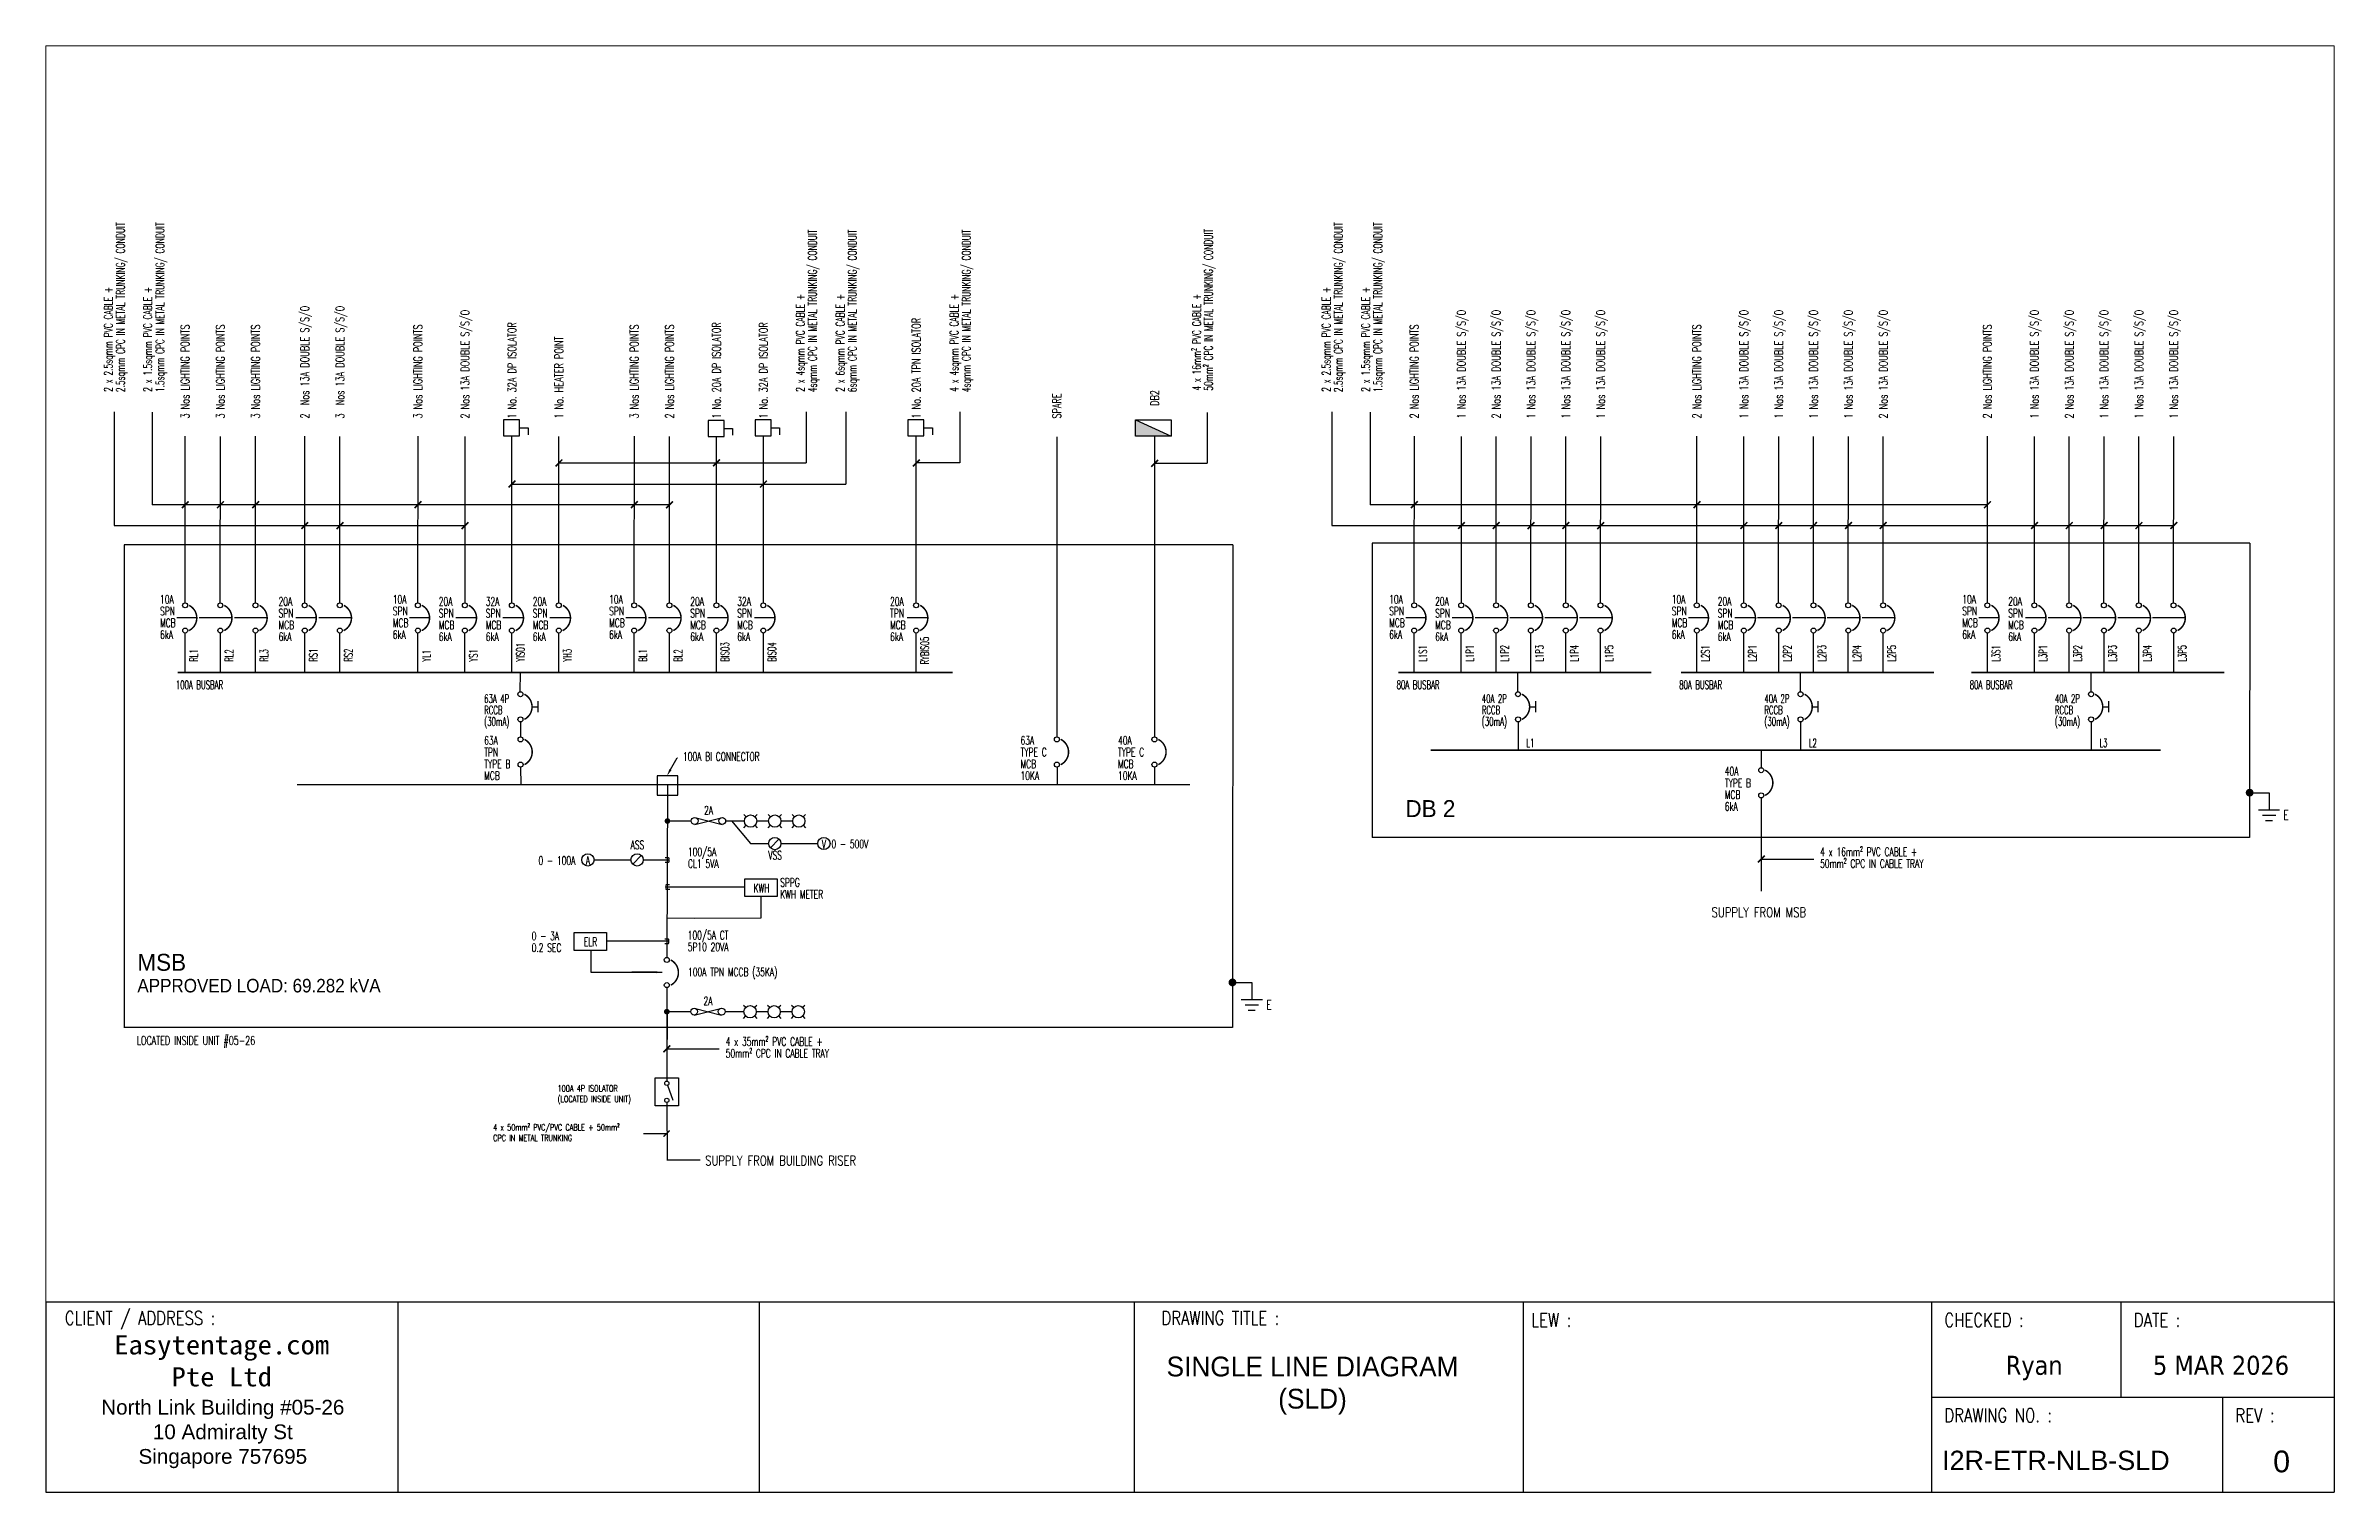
# Paper-space layout 'Layout1' of a CAD drawing. Header units: millimetres. Extents: x 1 to 404, y 1 to 256.
# The model-space entities are those that its viewports show. They can reach past a viewport. Long polylines and large blocks are cut down to what shows.
import ezdxf
from ezdxf import colors
from ezdxf.entities.mleader import LeaderData, LeaderLine
from ezdxf.lldxf.tags import DXFTag
from ezdxf.math import Vec2, Vec3

# ---------------------------------------------------------------- set-up
doc = ezdxf.new("R2010")
doc.units = ezdxf.units.MM
doc.linetypes.add('DASHED', pattern=[0.75, 0.5, -0.25])
for name, color, linetype in [('E-SLD-FRAME', 8, 'Continuous'), ('E-SLD-LEGENDF', 2, 'Continuous'), ('SLD', 2, 'Continuous'), ('SLD-LINE', 7, 'Continuous'), ('SLD-TXT', 7, 'Continuous'), ('TXT', 7, 'Continuous')]:
    doc.layers.add(name, color=color, linetype=linetype)
doc.styles.add('ARIAL', font='arial.ttf', dxfattribs={"width": 0.95})
doc.styles.add('SIMPLEX', font='simplex.shx', dxfattribs={"width": 0.75})
doc.styles.add('SLD-TXT', font='romans.shx', dxfattribs={"width": 0.75})
doc.styles.get("Standard").update_dxf_attribs({"font": 'arial.ttf'})
doc.styles.add('TAHOMA', font='tahoma.ttf', dxfattribs={"width": 0.9})
tags = doc.linetypes.add('CENTER', pattern=[2, 1.25, -0.25, 0.25, -0.25]).pattern_tags.tags
tags[10:11] = [DXFTag(74, 4), DXFTag(75, 0), DXFTag(340, '0'), DXFTag(46, 1.0), DXFTag(50, 0.0), DXFTag(44, 0.0), DXFTag(45, 0.0)]
tags[8:9] = [DXFTag(74, 4), DXFTag(75, 0), DXFTag(340, '0'), DXFTag(46, 1.0), DXFTag(50, 0.0), DXFTag(44, 0.0), DXFTag(45, 0.0)]
tags[6:7] = [DXFTag(74, 4), DXFTag(75, 0), DXFTag(340, '0'), DXFTag(46, 1.0), DXFTag(50, 0.0), DXFTag(44, 0.0), DXFTag(45, 0.0)]
tags[4:5] = [DXFTag(74, 4), DXFTag(75, 0), DXFTag(340, '0'), DXFTag(46, 1.0), DXFTag(50, 0.0), DXFTag(44, 0.0), DXFTag(45, 0.0)]
doc.dimstyles.new('A', dxfattribs={"dimtxt": 0.18, "dimasz": 150, "dimexe": 0.18, "dimexo": 0.0625, "dimgap": 0.09, "dimtad": 0, "dimtih": 1, "dimtoh": 1, "dimdec": 4, "dimzin": 0, "dimdsep": 46, "dimtxsty": 'Standard', "dimcen": 0.09, "dimadec": 0, "dimazin": 0, "dimtfac": 1, "dimtdec": 4, "dimtofl": 0, "dimtmove": 0, "dimatfit": 3, "dimfxl": 1, "dimtolj": 1, "dimtzin": 0, "dimarcsym": 0})

# ---------------------------------------------------------------- blocks, each defined once
blk = doc.blocks.new('MCCB')
at = {"color": 3}
for centre in [(-1, 548), (0, 49)]:
    blk.add_circle(centre, 49.5, dxfattribs=at)
at = {"layer": 'E-SLD-LEGENDF', "const_width": 30}
blk.add_lwpolyline([(77, 49, 0.611384), (77, 548)], format="xyb", dxfattribs=at)
blk = doc.blocks.new('RCCB')
at = {"color": 3}
for centre in [(-1, 548), (0, 49)]:
    blk.add_circle(centre, 49.5, dxfattribs=at)
at = {"layer": 'E-SLD-LEGENDF', "linetype": 'ByBlock'}
blk.add_line((230, 299), (350, 299), dxfattribs=at)
at = {"layer": 'E-SLD-LEGENDF'}
blk.add_line((350, 190), (350, 408), dxfattribs=at)
at = {"layer": 'E-SLD-LEGENDF', "const_width": 30}
blk.add_lwpolyline([(77, 49, 0.611384), (77, 548)], format="xyb", dxfattribs=at)
blk = doc.blocks.new('DP ISOL')
at = {"layer": 'SLD', "color": 3, "linetype": 'Continuous', "ltscale": 0.5}
for p, q in [((141, -289), (20, -289)), ((141, -141), (141, -289))]:
    blk.add_line(p, q, dxfattribs=at)
blk.add_lwpolyline([(0, 141), (0, -141), (282, -141), (282, 141)], close=True, dxfattribs=at)

msp = doc.modelspace()

# ---------------------------------------------------------------- hatches: boundary and pattern name
h = msp.add_hatch(color=256)
h.dxf.hatch_style = 1
h.paths.add_polyline_path([(26893, 18086), (26893, 17748), (27634, 17748)])

# ---------------------------------------------------------------- linework, layer by layer
for p, q in [((26893, 18086), (27634, 17748)), ((14978, 17195), (20087, 17195)), ((23265, 17195), (22363, 17195)), ((27290, 17187), (28376, 17187)), ((14008, 16759), (20910, 16759)), ((5785, 15900), (13037, 15900)), ((30955, 15900), (48350, 15899)), ((17220, 10544), (17211, 6973)), ((39827, 10272), (39827, 8340)), ((18423, 9800), (18813, 9800)), ((18545, 9800), (18940, 9327)), ((15704, 8989), (16464, 8989)), ((16720, 8989), (17245, 8989)), ((17172, 9036), (17245, 9036)), ((18940, 9327), (19308, 9327)), ((19565, 9328), (20324, 9328)), ((39827, 9007), (40912, 9007)), ((17172, 8943), (17245, 8942)), ((17266, 8474), (17194, 8474)), ((17267, 8381), (17194, 8381)), ((15639, 7118), (15639, 6666)), ((17239, 7308), (15963, 7307)), ((17167, 7355), (17239, 7355)), ((17167, 7262), (17240, 7262)), ((15639, 6666), (17115, 6666)), ((17208, 6349), (17214, 5279)), ((17208, 6349), (17208, 4417)), ((18411, 5859), (18801, 5859)), ((17208, 5084), (18293, 5084)), ((17208, 3975), (17212, 2799)), ((17211, 3329), (16729, 3329)), ((17211, 2792), (17896, 2792))]:
    msp.add_line(p, q)
at = {"ltscale": 100}
for p, q in [((49920, 10379), (50320, 10379)), ((28898, 6457), (29298, 6457))]:
    msp.add_line(p, q, dxfattribs=at)
for points in [[(26893, 18086), (27634, 18086), (27634, 17748), (26893, 17748)], [(18823, 8601), (19490, 8601), (19490, 8233), (18823, 8233)], [(15295, 7486), (15963, 7486), (15963, 7118), (15295, 7118)]]:
    msp.add_lwpolyline(points, close=True)
msp.add_lwpolyline([(17007, 10330), (17436, 10330), (17436, 10725), (17007, 10725)], close=True, dxfattribs=at)
at = {"color": 3}
for points in [[(17785, 9723), (18357, 9864)], [(17787, 9865), (18349, 9723)], [(17773, 5782), (18345, 5923)], [(17775, 5923), (18337, 5782)]]:
    msp.add_lwpolyline(points, dxfattribs=at)
at = {"linetype": 'CENTER'}
msp.add_lwpolyline([(16968, 4484), (17452, 4484), (17452, 3903), (16968, 3903)], close=True, dxfattribs=at)
at = {"color": 250}
msp.add_lwpolyline([(17223, 4332), (17332, 4025)], dxfattribs=at)
for centre, start, end in [((17229, 9012), 304.0133, 55.9867), ((17229, 8965), 304.0133, 55.9867), ((17210, 8451), 124.0133, 235.9867), ((17210, 8404), 124.0133, 235.9867), ((17224, 7332), 304.0133, 55.9867), ((17224, 7285), 304.0133, 55.9867)]:
    msp.add_arc(centre, 28.3, start, end)
at = {"layer": 'E-SLD-FRAME', "color": 7, "linetype": 'CENTER', "ltscale": 500}
for p, q in [((28906, 15503), (5993, 15503)), ((5993, 15503), (5993, 5527)), ((28906, 15503), (28898, 5528)), ((31783, 15534), (31782, 9450)), ((49922, 15535), (31783, 15534)), ((49922, 15535), (49920, 9450)), ((49920, 9450), (31782, 9450)), ((28898, 5528), (5987, 5527))]:
    msp.add_line(p, q, dxfattribs=at)
at = {"layer": 'E-SLD-FRAME', "color": 7, "linetype": 'CENTER', "ltscale": 50}
for p, q in [((18823, 8428), (17194, 8428)), ((19160, 7794), (19160, 8233)), ((17223, 7794), (17782, 7787)), ((17782, 7787), (19160, 7794))]:
    msp.add_line(p, q, dxfattribs=at)
at = {"layer": 'SLD', "color": 7}
for p, q in [((5785, 18248), (5785, 15900)), ((6571, 18245), (6571, 16330)), ((20087, 18248), (20087, 17195)), ((20910, 18248), (20910, 16759)), ((23265, 18248), (23265, 17195)), ((28376, 18240), (28376, 17187)), ((30955, 18248), (30955, 15900)), ((31741, 18245), (31741, 16330)), ((17263, 16329), (6571, 16330)), ((44501, 16330), (31741, 16330))]:
    msp.add_line(p, q, dxfattribs=at)
at = {"layer": 'SLD', "const_width": 33}
for points in [[(7098, 12863), (23117, 12863)], [(32327, 12864), (37556, 12864)], [(38167, 12864), (43396, 12864)], [(44171, 12864), (49400, 12864)], [(32992, 11260), (48083, 11260)], [(9564, 10544), (28021, 10544)]]:
    msp.add_lwpolyline(points, dxfattribs=at)
at = {"layer": 'SLD', "lineweight": -3}
for centre in [(17785, 9794), (18353, 9794), (17773, 5853), (18341, 5853)]:
    msp.add_circle(centre, 70.8, dxfattribs=at)
at = {"layer": 'SLD', "color": 250, "lineweight": -3}
for centre in [(17208, 4373), (17208, 4019)]:
    msp.add_circle(centre, 44.2, dxfattribs=at)
at = {"layer": 'SLD-LINE', "linetype": 'ByBlock'}
for p, q in [((7253, 14304), (7256, 17745)), ((7980, 14304), (7983, 17738)), ((8709, 14305), (8709, 17748)), ((9726, 14305), (9726, 17750)), ((10453, 14305), (10453, 17743)), ((12064, 14304), (12066, 17748)), ((13037, 14305), (13037, 17743)), ((14008, 14305), (14008, 17753)), ((14978, 14305), (14978, 17743)), ((16535, 14304), (16537, 17748)), ((17261, 14304), (17264, 17738)), ((18234, 14305), (18234, 17743)), ((19205, 14305), (19205, 17753)), ((22363, 14305), (22363, 17743)), ((32655, 14304), (32658, 17749)), ((33628, 14306), (33628, 17744)), ((34346, 14304), (34348, 17738)), ((35066, 14304), (35068, 17738)), ((35785, 14304), (35788, 17738)), ((36505, 14304), (36508, 17738)), ((38495, 14304), (38498, 17749)), ((39468, 14306), (39468, 17744)), ((40186, 14304), (40188, 17738)), ((40906, 14304), (40908, 17738)), ((41626, 14304), (41628, 17738)), ((42345, 14304), (42348, 17738)), ((44499, 14304), (44502, 17749)), ((45472, 14306), (45472, 17744)), ((46190, 14304), (46192, 17738)), ((46909, 14304), (46912, 17738)), ((47629, 14304), (47632, 17738)), ((48349, 14304), (48352, 17738)), ((14180, 12466), (14181, 12863)), ((34798, 12467), (34798, 12864)), ((40638, 12467), (40638, 12864)), ((46642, 12467), (46642, 12864))]:
    msp.add_line(p, q, dxfattribs=at)
at = {"layer": 'SLD-LINE'}
for p, q in [((7254, 12863), (7254, 13679)), ((7981, 12863), (7981, 13679)), ((8708, 12863), (8708, 13679)), ((9724, 12863), (9724, 13679)), ((10451, 12863), (10451, 13679)), ((12065, 12863), (12065, 13679)), ((13035, 12863), (13035, 13679)), ((14006, 12863), (14006, 13679)), ((14977, 12863), (14977, 13679)), ((16535, 12863), (16535, 13679)), ((17262, 12863), (17262, 13679)), ((18233, 12863), (18233, 13679)), ((19203, 12863), (19203, 13679)), ((22362, 12863), (22362, 13679)), ((32656, 12864), (32656, 13680)), ((33627, 12864), (33627, 13680)), ((34347, 12863), (34347, 13679)), ((35067, 12863), (35067, 13679)), ((35786, 12863), (35786, 13679)), ((36506, 12863), (36506, 13679)), ((38496, 12864), (38496, 13680)), ((39467, 12864), (39467, 13680)), ((40187, 12863), (40187, 13679)), ((40907, 12863), (40907, 13679)), ((41626, 12863), (41626, 13679)), ((42346, 12863), (42346, 13679)), ((44500, 12864), (44500, 13680)), ((45471, 12864), (45471, 13680)), ((46191, 12863), (46191, 13679)), ((46910, 12863), (46910, 13679)), ((47630, 12863), (47630, 13679)), ((48350, 12863), (48350, 13679))]:
    msp.add_line(p, q, dxfattribs=at)
at = {"layer": 'SLD-TXT'}
for points, const_width in [([(14908, 17124), (15048, 17265)], 33.1), ([(18164, 17124), (18305, 17265)], 33.1), ([(22293, 17124), (22434, 17265)], 33.1), ([(27220, 17116), (27361, 17257)], 33.1), ([(13937, 16689), (14078, 16829)], 33.1), ([(19135, 16689), (19275, 16829)], 33.1), ([(7186, 16260), (7326, 16401)], 33.1), ([(7912, 16260), (8053, 16401)], 33.1), ([(8639, 16260), (8780, 16401)], 33.1), ([(11996, 16260), (12137, 16401)], 33.1), ([(16467, 16260), (16607, 16401)], 33.1), ([(17194, 16260), (17334, 16401)], 33.1), ([(32588, 16261), (32728, 16402)], 33.1), ([(38428, 16261), (38568, 16402)], 33.1), ([(44431, 16261), (44572, 16402)], 33.1), ([(9656, 15830), (9796, 15970)], 33.1), ([(10383, 15830), (10523, 15970)], 33.1), ([(12967, 15830), (13107, 15970)], 33.1), ([(33558, 15831), (33699, 15971)], 33.1), ([(34278, 15830), (34418, 15971)], 33.1), ([(34998, 15830), (35138, 15971)], 33.1), ([(35718, 15830), (35858, 15971)], 33.1), ([(36437, 15830), (36578, 15971)], 33.1), ([(39398, 15831), (39539, 15971)], 33.1), ([(40118, 15830), (40258, 15971)], 33.1), ([(40838, 15830), (40978, 15971)], 33.1), ([(41558, 15830), (41698, 15971)], 33.1), ([(42277, 15830), (42418, 15971)], 33.1), ([(45402, 15831), (45543, 15971)], 33.1), ([(46122, 15830), (46262, 15971)], 33.1), ([(46841, 15830), (46982, 15971)], 33.1), ([(47561, 15830), (47702, 15971)], 33.1), ([(48281, 15830), (48422, 15971)], 33.1), ([(39757, 8937), (39897, 9077)], 33.1), ([(17138, 5014), (17278, 5155)], 33.1), ([(17141, 3268), (17268, 3395)], 29.9)]:
    msp.add_lwpolyline(points, dxfattribs=dict(at, const_width=const_width))
at = {"layer": 'TXT', "color": 7, "linetype": 'DASHED', "ltscale": 500}
msp.add_line((25268, 17736), (25268, 11532), dxfattribs=at)
at = {"layer": 'TXT', "color": 7, "ltscale": 500}
msp.add_line((27290, 17748), (27290, 11532), dxfattribs=at)
at = {"layer": 'TXT', "color": 7}
for p, q in [((14183, 11842), (14183, 11532)), ((34800, 11842), (34800, 11260)), ((40640, 11842), (40640, 11260)), ((46644, 11842), (46644, 11260)), ((14187, 10908), (14190, 10544)), ((25272, 10908), (25275, 10544)), ((27287, 10908), (27290, 10544)), ((39822, 11260), (39825, 10896))]:
    msp.add_line(p, q, dxfattribs=at)
at = {"layer": 'TXT', "color": 5}
for p, q in [((50100, 10025), (50540, 10025)), ((50183, 9916), (50458, 9916)), ((50248, 9807), (50392, 9807)), ((29077, 6103), (29518, 6103)), ((29160, 5993), (29435, 5993)), ((29225, 5884), (29370, 5884))]:
    msp.add_line(p, q, dxfattribs=at)
at = {"layer": 'TXT'}
for p, q in [((50320, 10379), (50320, 10025)), ((17714, 9793), (17220, 9793)), ((19311, 9793), (19066, 9793)), ((19810, 9793), (19565, 9793)), ((29298, 6457), (29298, 6103)), ((17702, 5852), (17208, 5852)), ((19300, 5852), (19054, 5852)), ((19798, 5852), (19553, 5852))]:
    msp.add_line(p, q, dxfattribs=at)
at = {"layer": 'TXT', "color": 3}
for p, q in [((18802, 9931), (18850, 9883)), ((18802, 9655), (18850, 9704)), ((19029, 9883), (19077, 9931)), ((19029, 9704), (19077, 9655)), ((19300, 9931), (19349, 9883)), ((19300, 9655), (19349, 9704)), ((19528, 9883), (19576, 9931)), ((19528, 9704), (19576, 9655)), ((19799, 9931), (19847, 9883)), ((19799, 9655), (19847, 9704)), ((20026, 9883), (20074, 9931)), ((20026, 9704), (20074, 9655)), ((16506, 8898), (16681, 9081)), ((19350, 9236), (19526, 9418)), ((18790, 5990), (18838, 5942)), ((18790, 5714), (18838, 5763)), ((19017, 5942), (19065, 5990)), ((19017, 5763), (19065, 5714)), ((19288, 5990), (19337, 5942)), ((19288, 5714), (19337, 5763)), ((19516, 5942), (19564, 5990)), ((19516, 5763), (19564, 5714)), ((19787, 5990), (19835, 5942)), ((19787, 5714), (19835, 5763)), ((20014, 5942), (20062, 5990)), ((20014, 5763), (20062, 5714))]:
    msp.add_line(p, q, dxfattribs=at)
at = {"layer": 'TXT'}
for points, const_width in [([(49880, 10379, 1), (49960, 10379, 1)], 80.5), ([(17191, 9793, 1), (17249, 9793, 1)], 58.3), ([(28857, 6457, 1), (28938, 6457, 1)], 80.5), ([(17179, 5852, 1), (17237, 5852, 1)], 58.3)]:
    msp.add_lwpolyline(points, format="xyb", close=True, dxfattribs=dict(at, const_width=const_width))
at = {"layer": 'TXT', "color": 3}
for centre in [(18940, 9793), (19438, 9793), (19936, 9793), (15577, 8990), (16593, 8989), (19438, 9327), (20454, 9328), (18928, 5852), (19426, 5852), (19925, 5852)]:
    msp.add_circle(centre, 127, dxfattribs=at)

# ---------------------------------------------------------------- block references
at = {"layer": 'E-SLD-LEGENDF', "linetype": 'ByBlock', "xscale": 1.043890447483075, "yscale": 1.043890447483075, "zscale": 1.043890447483075}
for p in [(14183, 11842), (34800, 11842), (40640, 11842), (46644, 11842)]:
    msp.add_blockref('RCCB', p, dxfattribs=at)
at = {"layer": 'SLD', "xscale": 1.177325186571047, "yscale": 1.177325186571047, "zscale": 1.177325186571047, "rotation": 90}
for p in [(14000, 17753), (18227, 17743), (19198, 17753), (22356, 17753)]:
    msp.add_blockref('DP ISOL', p, dxfattribs=at)
at = {"layer": 'SLD', "lineweight": -3, "xscale": 1.043890447483075, "yscale": 1.043890447483075, "zscale": 1.043890447483075}
for p in [(7254, 13679), (7981, 13679), (8708, 13679), (9724, 13679), (10451, 13679), (12065, 13679), (13035, 13679), (14006, 13679), (14977, 13679), (16535, 13679), (17262, 13679), (18233, 13679), (19203, 13679), (22362, 13679), (32656, 13680), (33627, 13680), (34347, 13679), (35067, 13679), (35786, 13679), (36506, 13679), (38496, 13680), (39467, 13680), (40187, 13679), (40907, 13679), (41626, 13679), (42346, 13679), (44500, 13680), (45471, 13680), (46191, 13679), (46910, 13679), (47630, 13679), (48350, 13679), (14186, 10908), (25271, 10908), (27286, 10908), (39826, 10272), (17208, 6349)]:
    msp.add_blockref('MCCB', p, dxfattribs=at)

# ---------------------------------------------------------------- texts
at = {"color": 0, "linetype": 'ByBlock', "insert": (6253, 5349), "char_height": 185, "width": 4322.39, "attachment_point": 1, "line_spacing_factor": 0.818814, "style": 'SLD-TXT'}
msp.add_mtext('{\\W0.65;LOCATED INSIDE UNIT #05-26}', dxfattribs=at)
at = {"layer": 'SLD-TXT', "style": 'SLD-TXT'}
for s, height, width, p in [('2.5sqmm CPC IN METAL TRUNKING/ CONDUIT ', 175, 0.65, (6004, 18657)), ('1.5sqmm CPC IN METAL TRUNKING/ CONDUIT ', 175, 0.65, (6820, 18657)), ('4sqmm CPC IN METAL TRUNKING/ CONDUIT ', 175, 0.65, (20306, 18657)), ('6sqmm CPC IN METAL TRUNKING/ CONDUIT ', 175, 0.65, (21129, 18657)), ('4sqmm CPC IN METAL TRUNKING/ CONDUIT ', 175, 0.65, (23484, 18657)), ('2.5sqmm CPC IN METAL TRUNKING/ CONDUIT ', 175, 0.65, (31174, 18657)), ('1.5sqmm CPC IN METAL TRUNKING/ CONDUIT ', 175, 0.65, (31990, 18657)), ('2 x 2.5sqmm PVC CABLE +', 175, 0.65, (5752, 18664)), ('2 x 1.5sqmm PVC CABLE +', 175, 0.65, (6568, 18664)), ('2 x 2.5sqmm PVC CABLE +', 175, 0.65, (30923, 18664)), ('2 x 1.5sqmm PVC CABLE +', 175, 0.65, (31739, 18664)), ('2  Nos 13A DOUBLE S/S/O', 175, 0.7, (9813, 18113)), ('3  Nos 13A DOUBLE S/S/O', 175, 0.7, (10540, 18113)), ('2 Nos 13A DOUBLE S/S/O', 175, 0.7, (13124, 18113)), ('2 x 4sqmm PVC CABLE +', 175, 0.65, (20055, 18664)), ('2 x 6sqmm PVC CABLE +', 175, 0.65, (20878, 18664)), ('4 x 4sqmm PVC CABLE +', 175, 0.65, (23233, 18664)), ('1 Nos 13A DOUBLE S/S/O', 175, 0.7, (33715, 18114)), ('2 Nos 13A DOUBLE S/S/O', 175, 0.7, (34435, 18113)), ('1 Nos 13A DOUBLE S/S/O', 175, 0.7, (35155, 18113)), ('1 Nos 13A DOUBLE S/S/O', 175, 0.7, (35875, 18113)), ('1 Nos 13A DOUBLE S/S/O', 175, 0.7, (36595, 18113)), ('1 Nos 13A DOUBLE S/S/O', 175, 0.7, (39555, 18114)), ('1 Nos 13A DOUBLE S/S/O', 175, 0.7, (40275, 18113)), ('1 Nos 13A DOUBLE S/S/O', 175, 0.7, (40995, 18113)), ('1 Nos 13A DOUBLE S/S/O', 175, 0.7, (41715, 18113)), ('2 Nos 13A DOUBLE S/S/O', 175, 0.7, (42435, 18113)), ('1 Nos 13A DOUBLE S/S/O', 175, 0.7, (45559, 18114)), ('2 Nos 13A DOUBLE S/S/O', 175, 0.7, (46279, 18113)), ('1 Nos 13A DOUBLE S/S/O', 175, 0.7, (46999, 18113)), ('1 Nos 13A DOUBLE S/S/O', 175, 0.7, (47719, 18113)), ('1 Nos 13A DOUBLE S/S/O', 175, 0.7, (48439, 18113)), ('3 Nos LIGHTING POINTS', 175, 0.7, (7340, 18113)), ('3 Nos LIGHTING POINTS', 175, 0.7, (8070, 18113)), ('3 Nos LIGHTING POINTS', 175, 0.7, (8796, 18113)), ('3 Nos LIGHTING POINTS', 175, 0.7, (12150, 18113)), ('1 No. 32A DP ISOLATOR', 175, 0.7, (14094, 18113)), ('3 Nos LIGHTING POINTS', 175, 0.7, (16621, 18113)), ('2 Nos LIGHTING POINTS', 175, 0.7, (17351, 18113)), ('1 No. 20A DP ISOLATOR', 175, 0.7, (18321, 18113)), ('1 No. 32A DP ISOLATOR', 175, 0.7, (19292, 18113)), ('1 No. 20A TPN ISOLATOR', 175, 0.7, (22450, 18113)), ('2 Nos LIGHTING POINTS', 175, 0.7, (32742, 18114)), ('2 Nos LIGHTING POINTS', 175, 0.7, (38582, 18114)), ('2 Nos LIGHTING POINTS', 175, 0.7, (44586, 18114)), ('1 No. HEATER POINT', 175, 0.7, (15065, 18113)), ('SPARE', 175, 0.7, (25355, 18112)), ('DB2', 175, 0.7, (27377, 18374)), ('RL1', 170.6, 0.6, (7516, 13087)), ('RL2', 170.6, 0.6, (8243, 13087)), ('RL3', 170.6, 0.6, (8970, 13087)), ('RS1', 170.6, 0.6, (9986, 13087)), ('RS2', 170.6, 0.6, (10713, 13087)), ('YL1', 170.6, 0.6, (12327, 13087)), ('YS1', 170.6, 0.6, (13297, 13087)), ('YISO1', 170.6, 0.6, (14268, 13087)), ('YH3', 170.6, 0.6, (15238, 13087)), ('BL1', 170.6, 0.6, (16797, 13087)), ('BL2', 170.6, 0.6, (17524, 13087)), ('BISO3', 170.6, 0.6, (18495, 13087)), ('BISO4', 170.6, 0.6, (19465, 13087)), ('RYBISO5', 170.6, 0.6, (22624, 13031)), ('L1S1', 170.6, 0.6, (32918, 13088)), ('L1P1', 170.6, 0.6, (33889, 13088)), ('L1P2', 170.6, 0.6, (34609, 13087)), ('L1P3', 170.6, 0.6, (35328, 13087)), ('L1P4', 170.6, 0.6, (36048, 13087)), ('L1P5', 170.6, 0.6, (36768, 13087)), ('L2S1', 170.6, 0.6, (38758, 13088)), ('L2P1', 170.6, 0.6, (39729, 13088)), ('L2P2', 170.6, 0.6, (40449, 13087)), ('L2P3', 170.6, 0.6, (41168, 13087)), ('L2P4', 170.6, 0.6, (41888, 13087)), ('L2P5', 170.6, 0.6, (42608, 13087)), ('L3S1', 170.6, 0.6, (44762, 13088)), ('L3P1', 170.6, 0.6, (45733, 13088)), ('L3P2', 170.6, 0.6, (46452, 13087)), ('L3P3', 170.6, 0.6, (47172, 13087)), ('L3P4', 170.6, 0.6, (47892, 13087)), ('L3P5', 170.6, 0.6, (48612, 13087))]:
    msp.add_text(s, height=height, rotation=90, dxfattribs=dict(at, width=width)).set_placement(p)
at = {"layer": 'SLD-TXT', "style": 'SLD-TXT', "width": 0.6}
for s, p in [('L1', (34973, 11323)), ('L2', (40813, 11323)), ('L3', (46817, 11323))]:
    msp.add_text(s, height=170.6, dxfattribs=at).set_placement(p)
at = {"layer": 'SLD-TXT', "insert": (28071, 18688), "char_height": 175, "width": 4156.65, "attachment_point": 1, "rotation": 90, "line_spacing_factor": 0.833333, "style": 'SLD-TXT'}
msp.add_mtext('{\\W0.65;4 x 16mm² PVC CABLE +\\P50mm² CPC IN METAL TRUNKING/ CONDUIT}', dxfattribs=at)
at = {"layer": 'SLD-TXT', "char_height": 175, "attachment_point": 1, "style": 'SLD-TXT'}
for s, insert, width, line_spacing_factor in [('{\\W0.65;10A \\PSPN\\PMCB\\P6kA}', (6735, 14463), 669.59, 0.833333), ('{\\W0.65;20A \\PSPN\\PMCB\\P6kA}', (9184, 14419), 669.59, 0.833333), ('{\\W0.65;10A \\PSPN\\PMCB\\P6kA}', (11545, 14463), 669.59, 0.833333), ('{\\W0.65;20A \\PSPN\\PMCB\\P6kA}', (12495, 14419), 669.59, 0.833333), ('{\\W0.65;32A \\PSPN\\PMCB\\P6kA}', (13466, 14419), 669.59, 0.833333), ('{\\W0.65;20A \\PSPN\\PMCB\\P6kA}', (14437, 14419), 669.59, 0.833333), ('{\\W0.65;10A \\PSPN\\PMCB\\P6kA}', (16016, 14463), 669.59, 0.833333), ('{\\W0.65;20A \\PSPN\\PMCB\\P6kA}', (17693, 14419), 669.59, 0.833333), ('{\\W0.65;32A \\PSPN\\PMCB\\P6kA}', (18663, 14419), 669.59, 0.833333), ('{\\W0.65;20A \\PTPN\\PMCB\\P6kA}', (21822, 14419), 669.59, 0.833333), ('{\\W0.65;10A \\PSPN\\PMCB\\P6kA}', (32137, 14464), 669.59, 0.833333), ('{\\W0.65;20A \\PSPN\\PMCB\\P6kA}', (33087, 14420), 669.59, 0.833333), ('{\\W0.65;10A \\PSPN\\PMCB\\P6kA}', (37977, 14464), 669.59, 0.833333), ('{\\W0.65;20A \\PSPN\\PMCB\\P6kA}', (38927, 14420), 669.59, 0.833333), ('{\\W0.65;10A \\PSPN\\PMCB\\P6kA}', (43981, 14464), 669.59, 0.833333), ('{\\W0.65;20A \\PSPN\\PMCB\\P6kA}', (44931, 14420), 669.59, 0.833333), ('{\\W0.6;100A BUSBAR}', (7062, 12695), 1255.73, 0.810811), ('{\\W0.6;63A 4P\\PRCCB \\P(30mA)}', (13433, 12410), 2442.69, 0.810811), ('{\\W0.6;80A BUSBAR}', (32291, 12696), 1255.73, 0.810811), ('{\\W0.6;40A 2P\\PRCCB \\P(30mA)}', (34051, 12411), 2442.69, 0.810811), ('{\\W0.6;80A BUSBAR}', (38131, 12696), 1255.73, 0.810811), ('{\\W0.6;40A 2P\\PRCCB \\P(30mA)}', (39891, 12411), 2442.69, 0.810811), ('{\\W0.6;80A BUSBAR}', (44135, 12696), 1255.73, 0.810811), ('{\\W0.6;40A 2P\\PRCCB \\P(30mA)}', (45895, 12411), 2442.69, 0.810811), ('{\\W0.65;63A\\PTPN\\PTYPE B \\PMCB}', (13433, 11547), 669.59, 0.833333), ('{\\W0.65;63A\\PTYPE C \\PMCB\\P10KA}', (24518, 11547), 669.59, 0.833333), ('{\\W0.65;40A\\PTYPE C \\PMCB\\P10KA}', (26533, 11547), 669.59, 0.833333), ('{\\W0.65;100A BI CONNECTOR}', (17542, 11214), 2542.71, 0.833333), ('{\\W0.65;40A\\PTYPE B \\PMCB\\P6kA}', (39073, 10910), 669.59, 0.833333), ('{\\W0.65;2A}', (17979, 10102), 669.59, 0.833333), ('{\\W0.65;0 - 100A}', (14557, 9064), 1154.37, 0.833333), ('{\\W0.65;A}', (15535, 9065), 669.59, 0.833333), ('{\\W0.65;ASS}', (16459, 9387), 669.59, 0.833333), ('{\\W0.65;100/5A\\PCL1 5VA}', (17645, 9242), 1154.37, 0.833333), ('{\\W0.65;VSS}', (19304, 9174), 669.59, 0.833333), ('{\\W0.65;V}', (20411, 9403), 669.59, 0.833333), ('{\\W0.65;0 - 500V}', (20611, 9406), 1154.37, 0.833333), ('{\\W0.65;4 x 16mm² PVC CABLE +\\P50mm² CPC IN CABLE TRAY}', (41044, 9244), 3336.28, 0.833333), ('{\\W0.65;SPPG\\PKWH METER}', (19551, 8610), 1082.53, 0.833333), ('{\\W0.65;KWH}', (19002, 8493), 1154.37, 0.833333), ('{\\W0.65;0 - 3A\\P0.2 SEC}', (14415, 7504), 820.32, 0.833333), ('{\\W0.65;ELR}', (15492, 7384), 1154.37, 0.833333), ('{\\W0.65;100/5A CT\\P5P10 20VA}', (17640, 7521), 1154.37, 0.833333), ('{\\W0.65;100A TPN MCCB (35KA)}', (17646, 6759), 2337.75, 0.833333), ('{\\W0.65;2A}', (17967, 6161), 669.59, 0.833333), ('{\\W0.65;4 x 35mm² PVC CABLE +\\P50mm² CPC IN CABLE TRAY}', (18425, 5322), 3336.28, 0.833333)]:
    msp.add_mtext(s, dxfattribs=dict(at, insert=insert, width=width, line_spacing_factor=line_spacing_factor))
at = {"layer": 'SLD-TXT', "color": 7, "attachment_point": 1, "style": 'SLD-TXT'}
for s, insert, char_height, width in [('SUPPLY FROM MSB', (38801, 8007), 201.68, 2397.02), ('100A 4P ISOLATOR\\P(LOCATED INSIDE UNIT)', (14951, 4330), 130.96, 1808.11), ('4 x 50mm² PVC/PVC CABLE + 50mm² \\PCPC IN METAL TRUNKING', (13618, 3526), 130.96, 3054.12), ('SUPPLY FROM BUILDING RISER', (18001, 2875), 201.68, 3678.96)]:
    msp.add_mtext(s, dxfattribs=dict(at, insert=insert, char_height=char_height, width=width))
at = {"layer": 'TXT', "style": 'SIMPLEX', "width": 0.7}
for p in [(50618, 9821), (29596, 5898)]:
    msp.add_text('E', height=194, dxfattribs=at).set_placement(p)
at = {"layer": 'TXT', "color": 3, "attachment_point": 1, "line_spacing_factor": 0.926797, "style": 'ARIAL'}
for s, insert, char_height, width in [('\\PDB 2', (32472, 10766), 350, 4520.12), ('\\PMSB', (6266, 7588), 350, 4520.12), ('{\\W0.9;\\PAPPROVED LOAD: 69.282 kVA}', (6266, 6963), 280, 6727.75)]:
    msp.add_mtext(s, dxfattribs=dict(at, insert=insert, char_height=char_height, width=width))

# ---------------------------------------------------------------- leaders
at = {"ltscale": 100}
ml = msp.add_multileader_mtext('Standard', dxfattribs=at)
ml.set_content('', color=256)
ml.set_leader_properties()
ml.build(insert=Vec2(0, 0))
ml.multileader.update_dxf_attribs({"text_top_attachment_type": 32, "text_bottom_attachment_type": 4786, "arrow_head_size": 150})
ctx = ml.context
ctx.base_point, ctx.char_height, ctx.arrow_head_size, ctx.plane_origin = Vec3(17430, 11100), 150, 150, Vec3(17210, 10725)
notes = []
notes.append((ctx, [(0, (1, 1, 0), (17422, 11100), (1, 0), 8, [(0, [(17210, 10725)], 0, [])])]))
ctx.mtext.insert, ctx.mtext.flow_direction = Vec3(17432, 11175), 5
ml = msp.add_multileader_mtext('Standard')
ml.set_content('', color=256)
ml.set_leader_properties()
ml.build(insert=Vec2(0, 0))
ml.multileader.update_dxf_attribs({"text_top_attachment_type": 32, "text_bottom_attachment_type": 178, "arrow_head_size": 120})
ctx = ml.context
ctx.base_point, ctx.arrow_head_size, ctx.plane_origin = Vec3(16479, 6666), 120, Vec3(17115, 6666)
ctx.text_align_type = 2
notes.append((ctx, [(0, (1, 1, 0), (16491, 6666), (-1, 0), 8, [(0, [(17115, 6666)], 0, [])])]))
ctx.mtext.insert, ctx.mtext.alignment, ctx.mtext.flow_direction = Vec3(16481, 6668), 3, 5
at = {"layer": 'SLD-TXT', "has_arrowhead": 0}
for points in [[(7479, 13991), (7079, 13991)], [(8206, 13991), (7546, 13991)], [(8933, 13991), (8273, 13991)], [(9949, 13991), (9539, 13991)], [(10676, 13991), (10016, 13991)], [(12290, 13991), (11889, 13991)], [(13260, 13991), (12850, 13991)], [(14231, 13991), (13820, 13991)], [(15201, 13991), (14791, 13991)], [(16760, 13991), (16360, 13991)], [(17487, 13991), (16827, 13991)], [(18458, 13991), (18047, 13991)], [(19428, 13991), (19018, 13991)], [(22587, 13991), (22176, 13991)], [(32881, 13992), (32481, 13992)], [(33852, 13992), (33441, 13992)], [(34572, 13991), (33912, 13991)], [(35292, 13991), (34632, 13991)], [(36011, 13991), (35351, 13991)], [(36731, 13991), (36071, 13991)], [(38721, 13992), (38321, 13992)], [(39692, 13992), (39281, 13992)], [(40412, 13991), (39752, 13991)], [(41132, 13991), (40472, 13991)], [(41851, 13991), (41191, 13991)], [(42571, 13991), (41911, 13991)], [(44725, 13992), (44324, 13992)], [(45696, 13992), (45285, 13992)], [(46415, 13991), (45756, 13991)], [(47135, 13991), (46475, 13991)], [(47855, 13991), (47195, 13991)], [(48575, 13991), (47915, 13991)]]:
    msp.add_leader(points, dimstyle='A', override={"dimasz": 175, "dimgap": 0.09, "dimtad": 0}, dxfattribs=at)
for ctx, leaders in notes:
    for number, flags, end, landing, length, lines in leaders:
        leader = LeaderData()
        leader.index, (leader.has_last_leader_line, leader.has_dogleg_vector, leader.attachment_direction) = number, flags
        leader.last_leader_point, leader.dogleg_vector, leader.dogleg_length = Vec3(end), Vec3(landing), length
        for number, points, colour, breaks in lines:
            line = LeaderLine()
            line.index, line.vertices, line.color, line.breaks = number, Vec3.list(points), colors.encode_raw_color(colour), breaks
            leader.lines.append(line)
        ctx.leaders.append(leader)

psp = doc.layouts.get("Layout1")

# ---------------------------------------------------------------- linework, layer by layer
at = {"color": 7}
for p, q in [((0.51, 34.32), (404.33, 34.32)), ((0.51, 34.32), (0.51, 0.72)), ((62.63, 34.32), (62.63, 0.72)), ((126.41, 34.32), (126.41, 0.72)), ((192.56, 34.32), (192.56, 0.72)), ((261.19, 34.32), (261.19, 0.72)), ((333.27, 34.32), (333.27, 0.72)), ((366.69, 34.32), (366.69, 17.52)), ((404.33, 34.32), (404.33, 0.72)), ((384.62, 17.52), (384.62, 0.72)), ((0.51, 0.72), (404.33, 0.72))]:
    psp.add_line(p, q, dxfattribs=at)
at = {"layer": 'TXT', "color": 7}
psp.add_line((333.27, 17.52), (404.33, 17.52), dxfattribs=at)

# ---------------------------------------------------------------- texts
at = {"color": 7, "insert": (10.02, 17.04), "char_height": 2.6063, "attachment_point": 1}
psp.add_mtext_dynamic_manual_height_columns('\\pxqc;North Link Building #05-26\\P10 Admiralty St\\PSingapore 757695', width=43.4642, gutter_width=13.03, heights=[-12.19], dxfattribs=at)
at = {"layer": 'TXT', "color": 7, "style": 'SIMPLEX', "width": 0.8}
for s, height, p in [('CLIENT / ADDRESS :', 2.3996, (3.86, 30.27)), ('DRAWING TITLE :', 2.3996, (197.38, 30.27)), ('LEW :', 2.4, (262.63, 29.91)), ('CHECKED :', 2.4, (335.54, 29.91)), ('DATE :', 2.4, (368.96, 29.91)), ('DRAWING NO. :', 2.3996, (335.54, 13.11)), ('REV :', 2.4, (386.89, 13.11))]:
    psp.add_text(s, height=height, dxfattribs=at).set_placement(p)
at = {"layer": 'TXT', "color": 7}
for s, height, style, p in [('Ryan', 3.359, 'TAHOMA', (346.37, 21.45)), ('5 MAR 2026', 3.359, 'TAHOMA', (372.35, 21.45)), ('I2R-ETR-NLB-SLD', 3.4053, 'ARIAL', (335.13, 4.65)), ('0', 3.84, 'ARIAL', (393.56, 4.24))]:
    psp.add_text(s, height=height, dxfattribs=dict(at, style=style)).set_placement(p)
at = {"layer": 'TXT', "color": 7, "insert": (7.76, 28.43), "char_height": 3.3821, "width": 47.5897, "attachment_point": 1, "style": 'ARIAL'}
psp.add_mtext('\\pxqc;{\\fSimSun|b1|i0|c0|p2;\\W1.1;Easytentage.com Pte Ltd}', dxfattribs=at)
at = {"layer": 'TXT', "color": 7, "insert": (188.64, 24.66), "char_height": 3.493, "width": 70.8105, "attachment_point": 1, "line_spacing_factor": 0.975, "style": 'ARIAL'}
psp.add_mtext('\\pxqc;SINGLE LINE DIAGRAM\\P(SLD)', dxfattribs=at)

# ---------------------------------------------------------------- viewports
at = {"layer": '0'}
psp.add_viewport(center=(202.42, 145.17), size=(403.82, 221.6968), view_center_point=(28019.98, 12835.92), view_height=25964.9762, dxfattribs=at)

doc.saveas('drawing.dxf')
